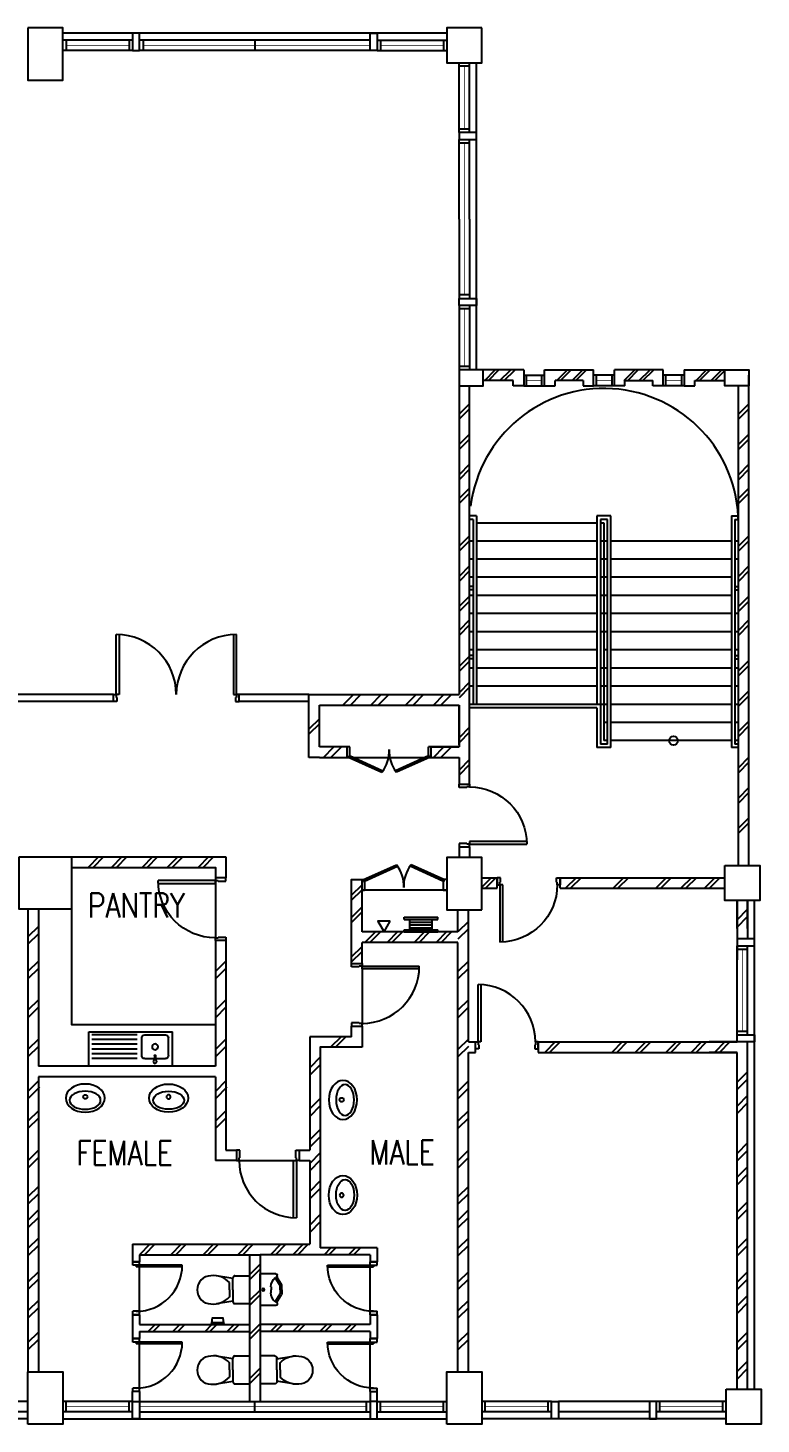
# Model space of a CAD drawing. Extents: x 2284769 to 2400769, y -845223 to -764674.
# Drawn here: x 2390269 to 2400769, y -784674 to -764674 of the extents above; entities that cross this region are included whole.
import ezdxf

# ---------------------------------------------------------------- set-up
doc = ezdxf.new("R2010")
doc.units = 0
doc.header["$LTSCALE"] = 10
doc.header["$MEASUREMENT"] = 0
doc.layers.get('0').update_dxf_attribs({"linetype": 'CONTINUOUS'})
for name, color, linetype in [('-FF', 240, 'CONTINUOUS'), ('BTH-FX', 5, 'CONTINUOUS'), ('COL', 3, 'CONTINUOUS'), ('DIM', 7, 'CONTINUOUS'), ('DOOR', 5, 'CONTINUOUS'), ('DR', 7, 'CONTINUOUS'), ('H', 1, 'CONTINUOUS'), ('hatch', 7, 'CONTINUOUS'), ('LINE', 7, 'CONTINUOUS'), ('partition', 7, 'CONTINUOUS'), ('PL', 5, 'CONTINUOUS'), ('SANI', 7, 'CONTINUOUS'), ('stair', 7, 'CONTINUOUS'), ('T50', 4, 'CONTINUOUS'), ('WALL', 2, 'CONTINUOUS'), ('WIN', 5, 'CONTINUOUS')]:
    doc.layers.add(name, color=color, linetype=linetype)
doc.styles.add('DIMTEXT', font='romans.shx', dxfattribs={"width": 0.8, "height": 400})

# ---------------------------------------------------------------- blocks, each defined once
blk = doc.blocks.new('d900-1b1')
at = {"layer": 'DR'}
for p, q in [((40, 100), (40, 920)), ((80, 919), (80, 100)), ((0, 0), (0, 100)), ((0, 100), (40, 100)), ((50, 0), (0, 0)), ((80, 100), (40, 100)), ((40, 100), (40, 60)), ((40, 60), (50, 60)), ((50, 60), (50, 0)), ((860, 60), (850, 60)), ((850, 60), (850, 0)), ((850, 0), (900, 0)), ((860, 100), (860, 60)), ((900, 100), (860, 100)), ((900, 0), (900, 100))]:
    blk.add_line(p, q, dxfattribs=at)
blk.add_arc((40, 100), 820, 0, 90, dxfattribs=at)
blk = doc.blocks.new('DR-900-B')
at = {"layer": 'DR'}
for p, q in [((0, 900), (-150, 900)), ((-150, 900), (-150, 860)), ((-150, 860), (-110, 860)), ((-110, 860), (-110, 850)), ((-110, 850), (0, 850)), ((0, 850), (0, 900)), ((-150, 40), (-970, 40)), ((-969, 80), (-150, 80)), ((-150, 80), (-150, 40)), ((-150, 40), (-110, 40)), ((-150, 0), (-150, 40)), ((0, 0), (-150, 0)), ((-110, 50), (0, 50)), ((-110, 40), (-110, 50)), ((0, 50), (0, 0))]:
    blk.add_line(p, q, dxfattribs=at)
blk.add_arc((-150, 40), 820, 90, 180, dxfattribs=at)
blk = doc.blocks.new('SANI')
at = {"layer": 'SANI'}
for p, q in [((210, 200), (0, 200)), ((240, 0), (240, 170)), ((240, 0), (240, -170)), ((288, 0), (288, 105)), ((288, 0), (288, -105)), ((210, -200), (0, -200))]:
    blk.add_line(p, q, dxfattribs=at)
blk.add_lwpolyline([(0, -200), (0, 200)], dxfattribs=at)
for centre, radius, start, end in [((522, -112), 317, 84.3151, 137.3118), ((555, 6), 197, 358.9731, 90.483), ((210, 170), 30, 0, 90), ((4314, -23770), 24274, 99.1011, 99.6631), ((555, -1), 197, 269.517, 1.0269), ((210, -170), 30, 270, 0), ((4314, 23770), 24274, 260.3369, 260.8989), ((510, 95), 297, 221.7688, 278.3442)]:
    blk.add_arc(centre, radius, start, end, dxfattribs=at)
blk = doc.blocks.new('UR')
at = {"color": 7}
for p, q in [((0, 157), (-227, 157)), ((-227, -68), (-227, 157)), ((-43, 0), (0, 0)), ((0, 157), (228, 157)), ((43, 0), (0, 0)), ((228, -68), (228, 157)), ((-190, -88), (-207, -88)), ((-179, -83), (-68, -152)), ((-172, -59), (-58, -131)), ((0, -153), (-68, -153)), ((0, -131), (-58, -131)), ((0, -131), (58, -131)), ((0, -153), (68, -153)), ((172, -59), (58, -131)), ((179, -83), (68, -152)), ((190, -88), (208, -88))]:
    blk.add_line(p, q, dxfattribs=at)
blk.add_circle((-1, 111), 16.9, dxfattribs=at)
for centre, radius, start, end in [((-42, -174), 175, 90.221, 139.2623), ((42, -174), 175, 40.7377, 89.779), ((-207, -68), 20, 180, 270), ((-194, -70), 18.3, 252.6976, 328.5201), ((-115, -86), 64.8, 158.2045, 175.535), ((115, -86), 64.8, 4.465, 21.7955), ((194, -70), 18.3, 211.4799, 287.3024), ((208, -68), 20, 270, 0)]:
    blk.add_arc(centre, radius, start, end, dxfattribs=at)
blk = doc.blocks.new('SINK-SGL')
at = {"layer": 'BTH-FX', "color": 7}
for p, q in [((0, 493), (0, 0)), ((940, 340), (940, 401)), ((957, 340), (957, 401)), ((1200, 493), (1200, 0)), ((695, 382), (42, 382)), ((695, 314), (42, 314)), ((695, 246), (42, 246)), ((758, 340), (758, 85)), ((801, 382), (940, 382)), ((957, 382), (1097, 382)), ((1140, 340), (1140, 85)), ((0, 0), (1200, 0)), ((695, 178), (42, 178)), ((695, 110), (42, 110)), ((695, 42), (42, 42)), ((801, 42), (1097, 42))]:
    blk.add_line(p, q, dxfattribs=at)
for centre, radius in [((949, 425), 25.5), ((949, 213), 42.5)]:
    blk.add_circle(centre, radius, dxfattribs=at)
for centre, radius, start, end in [((801, 340), 42.5, 90, 180), ((949, 340), 8.5, 180, 0), ((1097, 340), 42.5, 0, 90), ((801, 85), 42.5, 180, 270), ((1097, 85), 42.5, 270, 0)]:
    blk.add_arc(centre, radius, start, end, dxfattribs=at)
blk = doc.blocks.new('ELLIPSE')
blk.add_circle((0.5, 0.5), 0.5)
blk = doc.blocks.new('BASIN-01')
blk.add_circle((0, 0), 30.3)
for p, xscale, yscale, zscale in [((279, -221), -559.6811780125836, 404.3346891934725, 559.6811780125837), ((220, -179), -444.6356025322193, 259.9294430529471, 444.6356025322195)]:
    blk.add_blockref('ELLIPSE', p, dxfattribs=dict(xscale=xscale, yscale=yscale, zscale=zscale))
blk = doc.blocks.new('234')
at = {"layer": 'DR', "color": 1}
for p, q in [((2285264, -784764), (2285264, -785474)), ((2285289, -784765), (2285289, -785424)), ((2285214, -785374), (2285214, -785474)), ((2285264, -785374), (2285214, -785374)), ((2285264, -785374), (2285264, -785474)), ((2285924, -785374), (2285264, -785374)), ((2285974, -785374), (2285924, -785374)), ((2285924, -785374), (2285924, -785474)), ((2285974, -785374), (2285974, -785474)), ((2285264, -785474), (2285214, -785474)), ((2285264, -785424), (2285289, -785424)), ((2285974, -785474), (2285924, -785474))]:
    blk.add_line(p, q, dxfattribs=at)
blk.add_arc((2285264, -785424), 660, 0, 90, dxfattribs=at)

msp = doc.modelspace()

# ---------------------------------------------------------------- linework, layer by layer
at = {"color": 0}
for p, q in [((2396269.4, -764749.1), (2390769.4, -764749.1)), ((2396694.4, -769574.1), (2396694.4, -765174.1)), ((2400677.4, -784174.1), (2400677.4, -777174.1)), ((2390269.4, -784599.1), (2385769.4, -784599.1)), ((2390769.4, -784599.1), (2396269.4, -784599.1)), ((2400269.4, -784599.1), (2396769.4, -784599.1))]:
    msp.add_line(p, q, dxfattribs=at)
at = {"layer": 'COL', "color": 0}
for points in [[(2390269.4, -764674.1), (2390269.4, -765424.1), (2390769.4, -765424.1), (2390769.4, -764674.1)], [(2396769.4, -764674.1), (2396269.4, -764674.1), (2396269.4, -765174.1), (2396769.4, -765174.1)], [(2396787.4, -769574.1), (2396444.4, -769574.1), (2396444.4, -769799.1), (2396787.4, -769799.1)], [(2396787.4, -769574.1), (2396444.4, -769574.1), (2396444.4, -769799.1), (2396787.4, -769799.1)], [(2400251.4, -769574.1), (2400594.4, -769574.1), (2400594.4, -769799.1), (2400251.4, -769799.1)], [(2390144.4, -776549.1), (2390894.4, -776549.1), (2390894.4, -777299.1), (2390144.4, -777299.1)], [(2396769.4, -777307.2), (2396769.4, -776557.2), (2396269.4, -776557.2), (2396269.4, -777307.2)], [(2400252.4, -776674.1), (2400752.4, -776674.1), (2400752.4, -777174.1), (2400252.4, -777174.1)], [(2390269.4, -784674.1), (2390269.4, -783924.1), (2390769.4, -783924.1), (2390769.4, -784674.1)], [(2396269.4, -784674.1), (2396269.4, -783924.1), (2396769.4, -783924.1), (2396769.4, -784674.1)], [(2400269.4, -784174.1), (2400769.4, -784174.1), (2400769.4, -784674.1), (2400269.4, -784674.1)]]:
    msp.add_lwpolyline(points, close=True, dxfattribs=at)
at = {"layer": 'DIM', "color": 0}
for p, q in [((2395659.9, -777444.6), (2395659.9, -777412.6)), ((2395659.9, -777624.9), (2395659.9, -777592.9)), ((2395739.9, -777592.9), (2395739.9, -777444.6)), ((2396059.9, -777592.9), (2396059.9, -777444.6)), ((2396139.9, -777444.6), (2396139.9, -777412.6)), ((2396139.9, -777624.9), (2396139.9, -777592.9))]:
    msp.add_line(p, q, dxfattribs=at)
at = {"layer": 'DOOR', "color": 0}
for p, q in [((2394881.3, -774974.1), (2394845.5, -774974.1)), ((2394881.3, -775099.1), (2394881.3, -774974.1)), ((2396005.3, -775099.1), (2396005.3, -774974.1)), ((2396043.3, -774974.1), (2396005.3, -774974.1)), ((2394843.3, -775124.1), (2394868.3, -775124.1)), ((2394868.3, -775124.1), (2394868.3, -775099.1)), ((2394868.3, -775099.1), (2394881.3, -775099.1)), ((2394882.1, -775103.3), (2394868.3, -775124.1)), ((2394868.3, -775124.1), (2395339.3, -775337.4)), ((2394882.1, -775103.3), (2395354.2, -775317.3)), ((2396004.5, -775103.3), (2395532.4, -775317.3)), ((2396018.3, -775124.1), (2395547.3, -775337.4)), ((2396004.5, -775103.3), (2396018.3, -775124.1)), ((2396018.3, -775099.1), (2396005.3, -775099.1)), ((2396018.3, -775124.1), (2396018.3, -775099.1)), ((2395077.4, -776874.9), (2395548.4, -776661.6)), ((2395091.2, -776895.7), (2395563.3, -776681.8)), ((2396213.6, -776895.7), (2395741.5, -776681.8)), ((2396227.4, -776874.9), (2395756.4, -776661.6)), ((2395054.6, -776874.9), (2395079.6, -776874.9)), ((2395091.2, -776895.7), (2395077.4, -776874.9)), ((2395077.4, -776899.9), (2395090.4, -776899.9)), ((2395079.6, -776874.9), (2395079.6, -776899.9)), ((2395090.4, -776899.9), (2395090.4, -777024.9)), ((2396213.6, -776895.7), (2396227.4, -776874.9)), ((2396227.4, -776899.9), (2396214.4, -776899.9)), ((2396214.4, -776899.9), (2396214.4, -777024.9)), ((2396227.4, -776874.9), (2396227.4, -776899.9)), ((2396252.4, -776874.9), (2396227.4, -776874.9)), ((2395052.4, -777024.9), (2395090.4, -777024.9)), ((2396214.4, -777024.9), (2396252.4, -777024.9))]:
    msp.add_line(p, q, dxfattribs=at)
for centre, start, end in [((2394945.9, -775030.4), 322.03455, 2.4491), ((2395940.7, -775030.4), 177.5509, 217.96545), ((2395155, -776968.6), 357.5509, 37.96545), ((2396149.8, -776968.6), 142.03455, 182.4491)]:
    msp.add_arc(centre, 499, start, end, dxfattribs=at)
at = {"layer": 'DR', "color": 0}
for p, q in [((2391534.4, -774224.1), (2391534.4, -773364.1)), ((2391574.4, -773365), (2391574.4, -774224.1)), ((2393214.4, -773365), (2393214.4, -774224.1)), ((2393254.4, -774224.1), (2393254.4, -773364.1)), ((2391494.4, -774324.1), (2391494.4, -774224.1)), ((2391494.4, -774224.1), (2391534.4, -774224.1)), ((2391544.4, -774324.1), (2391494.4, -774324.1)), ((2391574.4, -774224.1), (2391534.4, -774224.1)), ((2391534.4, -774224.1), (2391534.4, -774264.1)), ((2391534.4, -774264.1), (2391544.4, -774264.1)), ((2391544.4, -774264.1), (2391544.4, -774324.1)), ((2393214.4, -774224.1), (2393254.4, -774224.1)), ((2393244.4, -774264.1), (2393244.4, -774324.1)), ((2393254.4, -774264.1), (2393244.4, -774264.1)), ((2393244.4, -774324.1), (2393294.4, -774324.1)), ((2393254.4, -774224.1), (2393254.4, -774264.1)), ((2393294.4, -774224.1), (2393254.4, -774224.1)), ((2393294.4, -774324.1), (2393294.4, -774224.1))]:
    msp.add_line(p, q, dxfattribs=at)
for centre, start, end in [((2391534.4, -774224.1), 0, 90), ((2393254.4, -774224.1), 90, 179.99993)]:
    msp.add_arc(centre, 860, start, end, dxfattribs=at)
at = {"layer": 'H', "color": 0}
for p, q in [((2396813.4, -769724.1), (2396963.4, -769574.1)), ((2396865, -769724.1), (2397015, -769574.1)), ((2397030.1, -769726.3), (2397180.1, -769576.3)), ((2397091.9, -769726.3), (2397241.9, -769576.3)), ((2397846.6, -769724.1), (2397996.6, -769574.1)), ((2397898.2, -769724.1), (2398048.2, -769574.1)), ((2398063.3, -769726.3), (2398213.3, -769576.3)), ((2398114.9, -769726.3), (2398264.9, -769576.3)), ((2398809.1, -769724.1), (2398959.1, -769574.1)), ((2398860.7, -769724.1), (2399010.7, -769574.1)), ((2399025.8, -769726.3), (2399175.8, -769576.3)), ((2399077.4, -769726.3), (2399227.4, -769576.3)), ((2399837.7, -769724.1), (2399987.7, -769574.1)), ((2399889.4, -769724.1), (2400039.4, -769574.1)), ((2400054.4, -769726.3), (2400204.4, -769576.3)), ((2400106.1, -769726.3), (2400256.1, -769576.3)), ((2394443.4, -774570.3), (2394293.4, -774720.3)), ((2394443.4, -774641), (2394293.4, -774791)), ((2392055.3, -776549.1), (2391905.3, -776699.1)), ((2392126, -776549.1), (2391976, -776699.1)), ((2396901.5, -776849.1), (2396769.4, -776981.2)), ((2396972.2, -776849.1), (2396822.2, -776999.1)), ((2398120.7, -776849.1), (2397970.7, -776999.1)), ((2398191.4, -776849.1), (2398041.4, -776999.1)), ((2398799, -776849.1), (2398649, -776999.1)), ((2398869.7, -776849.1), (2398719.7, -776999.1)), ((2399412.2, -776849.1), (2399262.2, -776999.1)), ((2399482.9, -776849.1), (2399332.9, -776999.1)), ((2395246.8, -777624.9), (2395096.8, -777774.9)), ((2395317.5, -777624.9), (2395167.5, -777774.9)), ((2395562.1, -777624.9), (2395412.1, -777774.9)), ((2395632.8, -777624.9), (2395482.8, -777774.9)), ((2395949.9, -777624.9), (2395799.9, -777774.9)), ((2396020.6, -777624.9), (2395870.6, -777774.9)), ((2396265.2, -777624.9), (2396115.2, -777774.9)), ((2396335.9, -777624.9), (2396185.9, -777774.9)), ((2394753.2, -779124.9), (2394603.2, -779274.9)), ((2394823.9, -779124.9), (2394673.9, -779274.9)), ((2397820.6, -779199.1), (2397670.6, -779349.1)), ((2397891.3, -779199.1), (2397741.3, -779349.1)), ((2399556.1, -779199.1), (2399406.1, -779349.1)), ((2399626.8, -779199.1), (2399476.8, -779349.1)), ((2392016.3, -782099.1), (2391866.3, -782249.1)), ((2392087, -782099.1), (2391937, -782249.1)), ((2392465.4, -782099.1), (2392315.4, -782249.1)), ((2392536.1, -782099.1), (2392386.1, -782249.1)), ((2392927.2, -782099.1), (2392777.2, -782249.1)), ((2392997.9, -782099.1), (2392847.9, -782249.1)), ((2393424.4, -782099.1), (2393274.4, -782249.1)), ((2393495.1, -782099.1), (2393345.1, -782249.1)), ((2393893, -782099.1), (2393743, -782249.1)), ((2393963.7, -782099.1), (2393813.7, -782249.1)), ((2394212.5, -782099.1), (2394062.5, -782249.1)), ((2394283.2, -782099.1), (2394133.2, -782249.1)), ((2394609.9, -782149.1), (2394509.9, -782249.1)), ((2394680.7, -782149.1), (2394580.7, -782249.1)), ((2394960.2, -782149.1), (2394860.2, -782249.1)), ((2395031, -782149.1), (2394931, -782249.1)), ((2393594.4, -782384.2), (2393444.4, -782534.2)), ((2393594.4, -782455), (2393451.6, -782597.8)), ((2393594.4, -782753.7), (2393444.4, -782903.7)), ((2393594.4, -782824.4), (2393451.6, -782967.2)), ((2391993.5, -783349.1), (2392093.5, -783249.1)), ((2392064.2, -783349.1), (2392164.2, -783249.1)), ((2392343.8, -783349.1), (2392443.8, -783249.1)), ((2392414.5, -783349.1), (2392514.5, -783249.1)), ((2392805.6, -783349.1), (2392905.6, -783249.1)), ((2392876.3, -783349.1), (2392976.3, -783249.1)), ((2393125.1, -783349.1), (2393225.1, -783249.1)), ((2393195.8, -783349.1), (2393295.8, -783249.1)), ((2393594.4, -783239.2), (2393444.4, -783389.2)), ((2393594.4, -783309.9), (2393451.6, -783452.8)), ((2393843, -783249.1), (2393743, -783349.1)), ((2393913.7, -783249.1), (2393813.7, -783349.1)), ((2394162.5, -783249.1), (2394062.5, -783349.1)), ((2394233.2, -783249.1), (2394133.2, -783349.1)), ((2394549.4, -783249.1), (2394449.4, -783349.1)), ((2394620.1, -783249.1), (2394520.1, -783349.1)), ((2394899.7, -783249.1), (2394799.7, -783349.1)), ((2394970.4, -783249.1), (2394870.4, -783349.1)), ((2393594.4, -783874.3), (2393444.4, -784024.3)), ((2393594.4, -783945), (2393451.6, -784087.9))]:
    msp.add_line(p, q, dxfattribs=at)
at = {"layer": 'hatch', "color": 0}
for p, q in [((2396594.4, -770058.6), (2396444.4, -770208.6)), ((2396594.4, -770130.2), (2396444.4, -770280.2)), ((2400594.4, -770058.6), (2400444.4, -770208.6)), ((2400594.4, -770130.2), (2400444.4, -770280.2)), ((2396594.4, -770492.6), (2396444.4, -770642.6)), ((2396594.4, -770564.2), (2396444.4, -770714.2)), ((2400594.4, -770492.6), (2400444.4, -770642.6)), ((2400594.4, -770564.2), (2400444.4, -770714.2)), ((2396594.4, -770925.5), (2396444.4, -771075.5)), ((2396594.4, -770997.1), (2396444.4, -771147.1)), ((2400594.4, -770925.5), (2400444.4, -771075.5)), ((2400594.4, -770997.1), (2400444.4, -771147.1)), ((2396594.4, -771266.3), (2396444.4, -771416.3)), ((2396594.4, -771337.9), (2396444.4, -771487.9)), ((2400594.4, -771266.3), (2400444.4, -771416.3)), ((2400594.4, -771337.9), (2400444.4, -771487.9)), ((2396594.4, -771947.6), (2396444.4, -772097.6)), ((2400594.4, -771947.6), (2400444.4, -772097.6)), ((2396594.4, -772019.2), (2396444.4, -772169.2)), ((2400594.4, -772019.2), (2400444.4, -772169.2)), ((2396594.4, -772381.6), (2396444.4, -772531.6)), ((2400594.4, -772381.6), (2400444.4, -772531.6)), ((2396594.4, -772453.2), (2396444.4, -772603.2)), ((2400594.4, -772453.2), (2400444.4, -772603.2)), ((2396594.4, -772814.5), (2396444.4, -772964.5)), ((2396594.4, -772886.1), (2396444.4, -773036.1)), ((2400594.4, -772814.5), (2400444.4, -772964.5)), ((2400594.4, -772886.1), (2400444.4, -773036.1)), ((2396594.4, -773155.3), (2396444.4, -773305.3)), ((2400594.4, -773155.3), (2400444.4, -773305.3)), ((2396594.4, -773226.9), (2396444.4, -773376.9)), ((2400594.4, -773226.9), (2400444.4, -773376.9)), ((2396594.4, -773672.2), (2396444.4, -773822.2)), ((2396594.4, -773743.8), (2396444.4, -773893.8)), ((2400594.4, -773735.6), (2400444.4, -773885.6)), ((2400594.4, -773807.2), (2400444.4, -773957.2)), ((2396594.4, -774048.3), (2396444.4, -774198.3)), ((2396594.4, -774119.9), (2396444.4, -774269.9)), ((2400594.4, -774169.6), (2400444.4, -774319.6)), ((2394781.7, -774374.1), (2394931.7, -774224.1)), ((2394887.8, -774374.1), (2395037.8, -774224.1)), ((2395180.2, -774374.1), (2395330.2, -774224.1)), ((2395286.2, -774374.1), (2395436.2, -774224.1)), ((2395679, -774374.1), (2395829, -774224.1)), ((2395785.1, -774374.1), (2395935.1, -774224.1)), ((2396077.5, -774374.1), (2396227.5, -774224.1)), ((2396183.5, -774374.1), (2396333.5, -774224.1)), ((2400594.4, -774241.2), (2400444.4, -774391.2)), ((2396594.4, -774691.8), (2396444.4, -774841.8)), ((2396594.4, -774763.4), (2396444.4, -774913.4)), ((2400594.4, -774602.5), (2400444.4, -774752.5)), ((2400594.4, -774674.1), (2400444.4, -774824.1)), ((2394501.9, -775124.1), (2394651.9, -774974.1)), ((2394608, -775124.1), (2394758, -774974.1)), ((2396077.5, -775124.1), (2396227.5, -774974.1)), ((2396183.5, -775124.1), (2396333.5, -774974.1)), ((2396594.4, -775154.9), (2396444.4, -775304.9)), ((2400594.4, -775122.6), (2400444.4, -775272.6)), ((2400594.4, -775194.2), (2400444.4, -775344.2)), ((2396594.4, -775226.6), (2396444.4, -775376.6)), ((2400594.4, -775556.6), (2400444.4, -775706.6)), ((2400594.4, -775628.2), (2400444.4, -775778.2)), ((2400594.4, -775989.5), (2400444.4, -776139.5)), ((2400594.4, -776061.1), (2400444.4, -776211.1)), ((2391280.1, -776549.1), (2391130.1, -776699.1)), ((2391351.7, -776549.1), (2391201.7, -776699.1)), ((2391616.5, -776549.1), (2391466.5, -776699.1)), ((2391688.1, -776549.1), (2391538.1, -776699.1)), ((2392415.5, -776549.1), (2392265.5, -776699.1)), ((2392487.1, -776549.1), (2392337.1, -776699.1)), ((2392857.1, -776549.1), (2392707.1, -776699.1)), ((2392928.8, -776549.1), (2392778.8, -776699.1)), ((2394904.6, -777098.2), (2395054.6, -776948.2)), ((2399772.4, -776849.1), (2399622.4, -776999.1)), ((2399844, -776849.1), (2399694, -776999.1)), ((2400108.8, -776849.1), (2399958.8, -776999.1)), ((2400180.4, -776849.1), (2400030.4, -776999.1)), ((2394904.6, -777169.8), (2395054.6, -777019.8)), ((2396252.4, -777024.9), (2395052.4, -777024.9)), ((2394904.6, -777415.4), (2395054.6, -777265.4)), ((2394904.6, -777487.1), (2395054.6, -777337.1)), ((2400427.4, -777449.1), (2400577.4, -777299.1)), ((2390419.4, -777544.8), (2390269.4, -777694.8)), ((2396577.4, -777473.3), (2396427.4, -777623.3)), ((2396577.4, -777579.3), (2396427.4, -777729.3)), ((2400427.4, -777555.2), (2400577.4, -777405.2)), ((2390419.4, -777650.8), (2390269.4, -777800.8)), ((2394904.6, -777980.7), (2395054.6, -777830.7)), ((2394904.6, -778052.3), (2395054.6, -777902.3)), ((2390419.4, -778041), (2390269.4, -778191)), ((2390419.4, -778147.1), (2390269.4, -778297.1)), ((2393104.6, -778041), (2392954.6, -778191)), ((2393104.6, -778147.1), (2392954.6, -778297.1)), ((2396577.4, -778041), (2396427.4, -778191)), ((2396577.4, -778147.1), (2396427.4, -778297.1)), ((2390419.4, -778596.2), (2390269.4, -778746.2)), ((2393104.6, -778596.2), (2392954.6, -778746.2)), ((2396577.4, -778596.2), (2396427.4, -778746.2)), ((2390419.4, -778702.3), (2390269.4, -778852.3)), ((2393104.6, -778702.3), (2392954.6, -778852.3)), ((2396577.4, -778702.3), (2396427.4, -778852.3)), ((2390419.4, -779158.8), (2390269.4, -779308.8)), ((2393104.6, -779158.8), (2392954.6, -779308.8)), ((2396577.4, -779158.8), (2396427.4, -779308.8)), ((2398780.8, -779199.1), (2398630.8, -779349.1)), ((2398852.5, -779199.1), (2398702.5, -779349.1)), ((2399117.2, -779199.1), (2398967.2, -779349.1)), ((2399188.9, -779199.1), (2399038.9, -779349.1)), ((2399916.3, -779199.1), (2399766.3, -779349.1)), ((2399987.9, -779199.1), (2399837.9, -779349.1)), ((2400252.7, -779199.1), (2400102.7, -779349.1)), ((2400324.3, -779199.1), (2400174.3, -779349.1)), ((2390419.4, -779264.9), (2390269.4, -779414.9)), ((2393104.6, -779264.9), (2392954.6, -779414.9)), ((2396577.4, -779264.9), (2396427.4, -779414.9)), ((2394454.6, -779419.6), (2394304.6, -779569.6)), ((2394454.6, -779525.6), (2394304.6, -779675.6)), ((2390419.4, -779758.1), (2390269.4, -779908.1)), ((2393104.6, -779758.1), (2392954.6, -779908.1)), ((2396577.4, -779758.1), (2396427.4, -779908.1)), ((2400577.4, -779626.4), (2400427.4, -779776.4)), ((2400577.4, -779732.4), (2400427.4, -779882.4)), ((2390434.5, -779849.1), (2390269.4, -780014.2)), ((2393119.7, -779849.1), (2392954.6, -780014.2)), ((2396577.4, -779864.2), (2396427.4, -780014.2)), ((2400577.4, -779968), (2400427.4, -780118)), ((2390419.4, -780184.5), (2390269.4, -780334.5)), ((2393104.6, -780184.5), (2392954.6, -780334.5)), ((2394454.6, -780010.5), (2394304.6, -780160.5)), ((2394454.6, -780116.6), (2394304.6, -780266.6)), ((2396577.4, -780184.5), (2396427.4, -780334.5)), ((2400577.4, -780074.1), (2400427.4, -780224.1)), ((2390419.4, -780290.6), (2390269.4, -780440.6)), ((2393104.6, -780290.6), (2392954.6, -780440.6)), ((2396577.4, -780290.6), (2396427.4, -780440.6)), ((2394454.6, -780452.4), (2394304.6, -780602.4)), ((2394454.6, -780558.5), (2394304.6, -780708.5)), ((2390419.4, -780750.9), (2390269.4, -780900.9)), ((2394454.6, -780789), (2394304.6, -780939)), ((2396577.4, -780750.9), (2396427.4, -780900.9)), ((2400577.4, -780647), (2400427.4, -780797)), ((2400577.4, -780753.1), (2400427.4, -780903.1)), ((2390419.4, -780856.9), (2390269.4, -781006.9)), ((2394454.6, -780895.1), (2394304.6, -781045.1)), ((2396577.4, -780856.9), (2396427.4, -781006.9)), ((2400577.4, -780988.7), (2400427.4, -781138.7)), ((2394454.6, -781191.4), (2394304.6, -781341.4)), ((2400577.4, -781094.8), (2400427.4, -781244.8)), ((2390419.4, -781270), (2390269.4, -781420)), ((2390419.4, -781376.1), (2390269.4, -781526.1)), ((2394454.6, -781297.5), (2394304.6, -781447.5)), ((2396577.4, -781270), (2396427.4, -781420)), ((2396577.4, -781376.1), (2396427.4, -781526.1)), ((2400577.4, -781489.9), (2400427.4, -781639.9)), ((2400577.4, -781595.9), (2400427.4, -781745.9)), ((2390419.4, -781606.6), (2390269.4, -781756.6)), ((2390419.4, -781712.7), (2390269.4, -781862.7)), ((2394454.6, -781673.3), (2394304.6, -781823.3)), ((2394454.6, -781779.3), (2394304.6, -781929.3)), ((2396577.4, -781606.6), (2396427.4, -781756.6)), ((2396577.4, -781712.7), (2396427.4, -781862.7)), ((2390419.4, -782009), (2390269.4, -782159)), ((2390419.4, -782115.1), (2390269.4, -782265.1)), ((2396577.4, -782009), (2396427.4, -782159)), ((2396577.4, -782115.1), (2396427.4, -782265.1)), ((2400577.4, -782009), (2400427.4, -782159)), ((2400577.4, -782115.1), (2400427.4, -782265.1)), ((2390419.4, -782490.9), (2390269.4, -782640.9)), ((2390419.4, -782597), (2390269.4, -782747)), ((2396577.4, -782490.9), (2396427.4, -782640.9)), ((2396577.4, -782597), (2396427.4, -782747)), ((2400577.4, -782490.9), (2400427.4, -782640.9)), ((2400577.4, -782597), (2400427.4, -782747)), ((2390419.4, -782902.6), (2390269.4, -783052.6)), ((2396577.4, -782902.6), (2396427.4, -783052.6)), ((2400577.4, -782832.6), (2400427.4, -782982.6)), ((2400577.4, -782938.6), (2400427.4, -783088.6)), ((2390419.4, -783008.7), (2390269.4, -783158.7)), ((2396577.4, -783008.7), (2396427.4, -783158.7)), ((2390269.4, -783505.1), (2390419.4, -783355.1)), ((2396427.4, -783505.1), (2396577.4, -783355.1)), ((2400427.4, -783505.1), (2400577.4, -783355.1)), ((2390269.4, -783611.2), (2390419.4, -783461.2)), ((2396427.4, -783611.2), (2396577.4, -783461.2)), ((2400427.4, -783611.2), (2400577.4, -783461.2)), ((2400427.4, -783923.1), (2400577.4, -783773.1)), ((2400427.4, -784029.2), (2400577.4, -783879.2))]:
    msp.add_line(p, q, dxfattribs=at)
at = {"layer": 'LINE', "color": 0}
for points in [[(2394843.3, -775124.1), (2396018.3, -775124.1), (2396043.3, -775124.1)], [(2392954.6, -776889.1), (2392954.6, -777709.1)]]:
    msp.add_lwpolyline(points, dxfattribs=at)
at = {"layer": 'LINE', "color": 0, "elevation": 0}
for points in [[(2395054.6, -778154.9), (2395054.6, -778954.9)], [(2393294.6, -780899.1), (2394114.6, -780899.1)]]:
    msp.add_lwpolyline(points, dxfattribs=at)
at = {"layer": 'partition', "color": 0}
for p, q in [((2391494.4, -774224.1), (2384869.4, -774224.1)), ((2394294.4, -774224.1), (2393294.4, -774224.1))]:
    msp.add_line(p, q, dxfattribs=at)
for points in [[(2391494.4, -774324.1), (2384869.4, -774324.1)], [(2394294.4, -774324.1), (2393294.4, -774324.1)], [(2390894.4, -777299.1), (2390894.4, -778949.1), (2392954.6, -778949.1)]]:
    msp.add_lwpolyline(points, dxfattribs=at)
at = {"layer": 'PL', "color": 0}
for p, q in [((2397369.4, -769649.1), (2397669.4, -769649.1)), ((2397407.4, -769649.1), (2397407.4, -769799.1)), ((2398669.4, -769649.1), (2398369.4, -769649.1)), ((2398669.4, -769799.1), (2398369.4, -769799.1)), ((2398407.4, -769649.1), (2398407.4, -769799.1)), ((2398631.4, -769649.1), (2398631.4, -769799.1)), ((2399669.4, -769649.1), (2399369.4, -769649.1)), ((2399669.4, -769799.1), (2399369.4, -769799.1)), ((2399631.4, -769649.1), (2399631.4, -769799.1)), ((2397369.4, -769800.5), (2397669.4, -769800.5)), ((2393444.4, -782249.1), (2393594.4, -782249.1))]:
    msp.add_line(p, q, dxfattribs=at)
at = {"layer": 'SANI', "color": 0}
for points in [[(2392902.1, -783224.1), (2392912, -783154.4, -0.373687), (2392917, -783150.1), (2393057.1, -783150.3, -0.373687), (2393062, -783154.6), (2393071.8, -783224.3)], [(2393071.7, -783224.3), (2392902.1, -783224.1, 0.5654258), (2392904.7, -783252.3, 0.4601841)], [(2392900.3, -783249.1), (2393073.5, -783249.1, 0.4601841), (2393071.7, -783224.1)]]:
    msp.add_lwpolyline(points, format="xyb", dxfattribs=at)
at = {"layer": 'stair', "color": 0}
for p, q in [((2396694.4, -771664.1), (2396594.4, -771664.1)), ((2396644.4, -771714.1), (2396594.4, -771714.1)), ((2396644.4, -771714.1), (2396644.4, -774364.1)), ((2396694.4, -771664.1), (2396694.4, -774364.1)), ((2396694.4, -771764.1), (2398419.4, -771764.1)), ((2398419.4, -771664.1), (2398419.4, -774364.1)), ((2398619.4, -771664.1), (2398419.4, -771664.1)), ((2398469.4, -771714.1), (2398469.4, -774364.1)), ((2398569.4, -771714.1), (2398469.4, -771714.1)), ((2398469.4, -771764.1), (2398519.4, -771764.1)), ((2398519.4, -771764.1), (2398519.4, -773563.4)), ((2398519.4, -771764.1), (2398519.4, -774884.1)), ((2398569.4, -774934.1), (2398569.4, -771714.1)), ((2398619.4, -774984.1), (2398619.4, -771664.1)), ((2400344.4, -771664.1), (2400444.4, -771664.1)), ((2400344.4, -771664.1), (2400344.4, -774984.1)), ((2400394.4, -771714.1), (2400444.4, -771714.1)), ((2400394.4, -771714.1), (2400394.4, -774934.1)), ((2396644.4, -772024.1), (2396594.4, -772024.1)), ((2398419.4, -772024.1), (2396694.4, -772024.1)), ((2398519.4, -772024.1), (2398469.4, -772024.1)), ((2398569.4, -772024.1), (2398519.4, -772024.1)), ((2398569.4, -772024.1), (2398519.4, -772024.1)), ((2400344.4, -772024.1), (2398619.4, -772024.1)), ((2400444.4, -772024.1), (2400394.4, -772024.1)), ((2396644.4, -772284.1), (2396594.4, -772284.1)), ((2398419.4, -772284.1), (2396694.4, -772284.1)), ((2398519.4, -772284.1), (2398469.4, -772284.1)), ((2398569.4, -772284.1), (2398519.4, -772284.1)), ((2398569.4, -772284.1), (2398519.4, -772284.1)), ((2400344.4, -772284.1), (2398619.4, -772284.1)), ((2400444.4, -772284.1), (2400394.4, -772284.1)), ((2396644.4, -772544.1), (2396594.4, -772544.1)), ((2398419.4, -772544.1), (2396694.4, -772544.1)), ((2398519.4, -772544.1), (2398469.4, -772544.1)), ((2398569.4, -772544.1), (2398519.4, -772544.1)), ((2398569.4, -772544.1), (2398519.4, -772544.1)), ((2400344.4, -772544.1), (2398619.4, -772544.1)), ((2396644.4, -772675.8), (2396594.4, -772675.8)), ((2396644.4, -772725.8), (2396594.4, -772725.8)), ((2400394.4, -772675.8), (2400444.4, -772675.8)), ((2400394.4, -772725.8), (2400444.4, -772725.8)), ((2396644.4, -772804.1), (2396594.4, -772804.1)), ((2398419.4, -772804.1), (2396694.4, -772804.1)), ((2398519.4, -772804.1), (2398469.4, -772804.1)), ((2398569.4, -772804.1), (2398519.4, -772804.1)), ((2398569.4, -772804.1), (2398519.4, -772804.1)), ((2400344.4, -772804.1), (2398619.4, -772804.1)), ((2396644.4, -773064.1), (2396594.4, -773064.1)), ((2398419.4, -773064.1), (2396694.4, -773064.1)), ((2398519.4, -773064.1), (2398469.4, -773064.1)), ((2398569.4, -773064.1), (2398519.4, -773064.1)), ((2398569.4, -773064.1), (2398519.4, -773064.1)), ((2400344.4, -773064.1), (2398619.4, -773064.1)), ((2400444.4, -773064.1), (2400394.4, -773064.1)), ((2396644.4, -773324.1), (2396594.4, -773324.1)), ((2398419.4, -773324.1), (2396694.4, -773324.1)), ((2398519.4, -773324.1), (2398469.4, -773324.1)), ((2398569.4, -773324.1), (2398519.4, -773324.1)), ((2398569.4, -773324.1), (2398523.8, -773324.1)), ((2400344.4, -773324.1), (2398619.4, -773324.1)), ((2400444.4, -773324.1), (2400394.4, -773324.1)), ((2396644.4, -773584.1), (2396594.4, -773584.1)), ((2398419.4, -773584.1), (2396694.4, -773584.1)), ((2398569.4, -773584.1), (2398519.4, -773584.1)), ((2400344.4, -773584.1), (2398619.4, -773584.1)), ((2400444.4, -773584.1), (2400394.4, -773584.1)), ((2396644.4, -773662.4), (2396594.4, -773662.4)), ((2396644.4, -773712.4), (2396594.4, -773712.4)), ((2400394.4, -773662.4), (2400444.4, -773662.4)), ((2400394.4, -773712.4), (2400444.4, -773712.4)), ((2396644.4, -773844.1), (2396594.4, -773844.1)), ((2398419.4, -773844.1), (2396694.4, -773844.1)), ((2398519.4, -773844.1), (2398469.4, -773844.1)), ((2398519.4, -773844.1), (2398469.4, -773844.1)), ((2398569.4, -773844.1), (2398519.4, -773844.1)), ((2400344.4, -773844.1), (2398619.4, -773844.1)), ((2400444.4, -773844.1), (2400394.4, -773844.1)), ((2396644.4, -774104.1), (2396594.4, -774104.1)), ((2398419.4, -774104.1), (2396694.4, -774104.1)), ((2398519.4, -774104.1), (2398469.4, -774104.1)), ((2398519.4, -774104.1), (2398469.4, -774104.1)), ((2398569.4, -774104.1), (2398519.4, -774104.1)), ((2400344.4, -774104.1), (2398619.4, -774104.1)), ((2400444.4, -774104.1), (2400394.4, -774104.1)), ((2398469.4, -774364.1), (2396594.4, -774364.1)), ((2398419.4, -774364.1), (2396694.4, -774364.1)), ((2398569.4, -774364.1), (2398469.4, -774364.1)), ((2398469.4, -774364.1), (2398469.4, -774934.1)), ((2400344.4, -774364.1), (2398619.4, -774364.1)), ((2400444.4, -774364.1), (2400394.4, -774364.1)), ((2398419.4, -774414.1), (2396594.4, -774414.1)), ((2398419.4, -774414.1), (2398419.4, -774984.1)), ((2398569.4, -774624.1), (2398519.4, -774624.1)), ((2400344.4, -774624.1), (2398619.4, -774624.1)), ((2400444.4, -774624.1), (2400394.4, -774624.1)), ((2398619.4, -774984.1), (2398419.4, -774984.1)), ((2398569.4, -774934.1), (2398469.4, -774934.1)), ((2398569.4, -774884.1), (2398519.4, -774884.1)), ((2400344.4, -774884.1), (2398619.4, -774884.1)), ((2400444.4, -774984.1), (2400344.4, -774984.1)), ((2400444.4, -774884.1), (2400394.4, -774884.1)), ((2400444.4, -774934.1), (2400394.4, -774934.1))]:
    msp.add_line(p, q, dxfattribs=at)
msp.add_circle((2399516, -774884.1), 62.5, dxfattribs=at)
msp.add_arc((2398519.4, -771764.1), 1925, 360, 172.83802, dxfattribs=at)
at = {"layer": 'WALL', "color": 0}
for p, q in [((2397369.4, -769574.1), (2396787.4, -769574.1)), ((2397369.4, -769574.1), (2397369.4, -769799.1)), ((2397669.4, -769574.1), (2398369.4, -769574.1)), ((2397669.4, -769799.1), (2397669.4, -769574.1)), ((2399369.4, -769574.1), (2398669.4, -769574.1)), ((2399369.4, -769799.1), (2399369.4, -769574.1)), ((2399669.4, -769574.1), (2399669.4, -769799.1)), ((2399669.4, -769574.1), (2400251.4, -769574.1)), ((2396594.4, -775507.2), (2396594.4, -769799.1)), ((2397219.4, -769724.1), (2396787.4, -769724.1)), ((2397219.4, -769799.1), (2397219.4, -769724.1)), ((2397369.4, -769799.1), (2397219.4, -769799.1)), ((2397669.4, -769799.1), (2397819.4, -769799.1)), ((2397819.4, -769799.1), (2397819.4, -769724.1)), ((2398219.4, -769724.1), (2397819.4, -769724.1)), ((2398219.4, -769724.1), (2398219.4, -769799.1)), ((2398819.4, -769724.1), (2399219.4, -769724.1)), ((2398819.4, -769799.1), (2398819.4, -769724.1)), ((2399219.4, -769799.1), (2399219.4, -769724.1)), ((2399369.4, -769799.1), (2399219.4, -769799.1)), ((2399669.4, -769799.1), (2399819.4, -769799.1)), ((2399819.4, -769799.1), (2399819.4, -769724.1)), ((2400444.4, -776674.1), (2400444.4, -769799.1)), ((2400594.4, -776674.1), (2400594.4, -769649.1)), ((2394294.4, -775124.1), (2394294.4, -774224.1)), ((2394294.4, -774224.1), (2396444.4, -774224.1)), ((2394444.4, -774974.1), (2394444.4, -774374.1)), ((2394444.4, -774374.1), (2396444.4, -774374.1)), ((2396444.4, -774949.1), (2396444.4, -774374.1)), ((2396444.4, -774374.1), (2396444.4, -774974.1)), ((2396444.4, -774949.1), (2396444.4, -774374.1)), ((2396444.4, -774374.1), (2396444.4, -774974.1)), ((2396427.4, -774974.1), (2396026.3, -774974.1)), ((2396043.3, -775124.1), (2396043.3, -774974.1)), ((2396043.3, -774974.1), (2396444.4, -774974.1)), ((2396444.4, -774946.6), (2396444.4, -774974.1)), ((2396444.4, -774946.6), (2396444.4, -774974.1)), ((2394294.4, -775124.1), (2394294.4, -775124.1)), ((2394444.4, -775124.1), (2394294.4, -775124.1)), ((2396043.3, -775124.1), (2396444.4, -775124.1)), ((2395054.6, -777624.9), (2395054.6, -776873.9)), ((2395054.6, -777024.9), (2395054.6, -776874.9)), ((2396769.4, -776849.1), (2396989.9, -776849.1)), ((2396769.4, -776999.1), (2396989.9, -776999.1)), ((2397889.9, -776849.1), (2400252.4, -776849.1)), ((2397889.9, -776999.1), (2400252.4, -776999.1)), ((2395054.6, -777024.9), (2395054.6, -777024.9)), ((2396252.4, -777024.9), (2396252.4, -777024.9)), ((2400427.4, -777574.1), (2400427.4, -777174.1)), ((2400427.4, -777174.1), (2400427.4, -778024.1)), ((2400577.4, -777574.1), (2400577.4, -777174.1)), ((2400577.4, -777174.1), (2400577.4, -777724.1)), ((2390269.4, -777299.1), (2390269.4, -783924.1)), ((2390419.4, -777299.1), (2390419.4, -779549.1)), ((2396427.4, -777624.9), (2396427.4, -777307.2)), ((2396577.4, -779199.1), (2396577.4, -777307.2)), ((2395659.9, -777412.6), (2396139.9, -777412.6)), ((2395659.9, -777444.6), (2396139.9, -777444.6)), ((2395659.9, -777592.9), (2396139.9, -777592.9)), ((2395739.9, -777484.6), (2396059.9, -777484.6)), ((2395739.9, -777524.6), (2396059.9, -777524.6)), ((2395739.9, -777564.6), (2396059.9, -777564.6)), ((2396427.4, -777624.9), (2395054.6, -777624.9)), ((2396427.4, -777774.9), (2395054.6, -777774.9)), ((2395659.9, -777624.9), (2396139.9, -777624.9)), ((2396427.4, -783924.1), (2396427.4, -777774.9)), ((2396577.4, -779199.1), (2396677.4, -779199.1)), ((2396677.4, -779349.1), (2396677.4, -779199.1)), ((2397577.4, -779199.1), (2400427.4, -779199.1)), ((2397577.4, -779199.1), (2397577.4, -779349.1)), ((2400427.4, -779199.1), (2400026.3, -779199.1)), ((2400577.4, -784174.1), (2400577.4, -779199.1)), ((2396577.4, -783924.1), (2396577.4, -779349.1)), ((2396577.4, -779349.1), (2396677.4, -779349.1)), ((2397577.4, -779349.1), (2397677.4, -779349.1)), ((2397577.4, -779349.1), (2400427.4, -779349.1)), ((2397588.8, -779349.1), (2397677.4, -779349.1)), ((2400427.4, -779349.1), (2400026.3, -779349.1)), ((2400427.4, -780249.1), (2400427.4, -779349.1)), ((2392954.6, -779549.1), (2390419.4, -779549.1)), ((2392954.6, -779699.1), (2390419.4, -779699.1)), ((2390419.4, -779699.1), (2390419.4, -783924.1)), ((2400427.4, -784174.1), (2400427.4, -779649.1)), ((2393104.6, -780749.1), (2393254.6, -780749.1)), ((2394154.6, -780749.1), (2394304.6, -780749.1)), ((2391769.4, -782099.1), (2391769.4, -782349.1)), ((2391769.4, -782099.1), (2394304.6, -782099.1)), ((2395269.4, -782149.1), (2394454.6, -782149.1)), ((2395269.4, -782149.1), (2395269.4, -782349.1)), ((2391769.4, -782349.1), (2391869.4, -782349.1)), ((2391869.4, -782249.1), (2393444.4, -782249.1)), ((2391869.4, -782249.1), (2391869.4, -782349.1)), ((2395169.4, -782249.1), (2393594.4, -782249.1)), ((2395169.4, -782249.1), (2395169.4, -782349.1)), ((2395269.4, -782349.1), (2395169.4, -782349.1)), ((2391769.4, -783109.1), (2391769.4, -783449.1)), ((2391769.4, -783109.1), (2391869.4, -783109.1)), ((2391869.4, -783109.1), (2391869.4, -783249.1)), ((2395169.4, -783109.1), (2395169.4, -783249.1)), ((2395269.4, -783109.1), (2395169.4, -783109.1)), ((2395269.4, -783109.1), (2395269.4, -783449.1)), ((2391869.4, -783249.1), (2393444.4, -783249.1)), ((2391869.4, -783349.1), (2393444.4, -783349.1)), ((2391869.4, -783349.1), (2391869.4, -783449.1)), ((2395169.4, -783249.1), (2393594.4, -783249.1)), ((2395169.4, -783349.1), (2393594.4, -783349.1)), ((2395169.4, -783349.1), (2395169.4, -783449.1)), ((2391769.4, -783449.1), (2391869.4, -783449.1)), ((2395269.4, -783449.1), (2395169.4, -783449.1)), ((2391769.4, -784599.1), (2391769.4, -784209.1)), ((2391769.4, -784349.1), (2391869.4, -784349.1)), ((2391869.4, -784209.1), (2391869.4, -784599.1)), ((2395169.4, -784209.1), (2395169.4, -784599.1)), ((2395269.4, -784599.1), (2395269.4, -784209.1)), ((2391869.4, -784599.1), (2391769.4, -784599.1))]:
    msp.add_line(p, q, dxfattribs=at)
for points in [[(2391769.4, -764749.1), (2391769.4, -764999.1), (2391869.4, -764999.1), (2391869.4, -764749.1)], [(2395269.4, -764749.1), (2395269.4, -764999.1), (2395169.4, -764999.1), (2395169.4, -764749.1)], [(2396694.4, -766174.1), (2396444.4, -766174.1), (2396444.4, -766274.1), (2396694.4, -766274.1)], [(2396694.4, -768649.1), (2396444.4, -768649.1), (2396444.4, -768549.1), (2396694.4, -768549.1)], [(2400677.4, -777724.1), (2400427.4, -777724.1), (2400427.4, -777824.1), (2400677.4, -777824.1)], [(2400677.4, -779199.1), (2400427.4, -779199.1), (2400427.4, -779099.1), (2400677.4, -779099.1)], [(2395269.4, -784599.1), (2395269.4, -784349.1), (2395169.4, -784349.1), (2395169.4, -784599.1)], [(2397769.4, -784599.1), (2397769.4, -784349.1), (2397869.4, -784349.1), (2397869.4, -784599.1)], [(2399269.4, -784599.1), (2399269.4, -784349.1), (2399169.4, -784349.1), (2399169.4, -784599.1)]]:
    msp.add_lwpolyline(points, close=True, dxfattribs=at)
for points in [[(2398219.4, -769799.1), (2398369.4, -769799.1), (2398369.4, -769574.1)], [(2398819.4, -769799.1), (2398669.4, -769799.1), (2398669.4, -769574.1)], [(2396444.4, -769799.1), (2396444.4, -774224.1)], [(2399819.4, -769724.1), (2400251.4, -769724.1)], [(2396444.4, -774374.1), (2396444.4, -774974.1)], [(2394444.4, -775124.1), (2394843.3, -775124.1), (2394843.3, -774974.1), (2394444.4, -774974.1)], [(2396444.4, -775124.1), (2396444.4, -775507.2)], [(2396444.4, -775507.2), (2396594.4, -775507.2)], [(2390894.4, -776549.1), (2393104.6, -776549.1)], [(2393104.6, -776549.1), (2393104.6, -776849.1)], [(2396444.4, -776407.2), (2396444.4, -776557.2)], [(2396594.4, -776407.2), (2396594.4, -776557.2)], [(2390894.4, -776699.1), (2392954.6, -776699.1), (2392954.6, -776849.1)], [(2396989.9, -776999.1), (2396989.9, -776849.1)], [(2397889.9, -776999.1), (2397889.9, -776849.1)], [(2392954.6, -777749.1), (2392954.6, -779549.1)], [(2393104.6, -777749.1), (2393104.6, -780749.1)], [(2392954.6, -779699.1), (2392954.6, -780899.1)], [(2393444.4, -782249.1), (2393444.4, -784349.1)], [(2393594.4, -782249.1), (2393594.4, -784349.1)]]:
    msp.add_lwpolyline(points, dxfattribs=at)
at = {"layer": 'WALL', "color": 0, "elevation": 0}
for points in [[(2394904.6, -778074.9), (2394904.6, -776873.9), (2395054.6, -776873.9)], [(2395054.6, -778074.9), (2395054.6, -777774.9)], [(2394904.6, -779124.9), (2394904.6, -778974.9)], [(2395054.6, -778974.9), (2395054.6, -779274.9)], [(2394304.6, -779124.9), (2394304.6, -780749.1)], [(2394904.6, -779124.9), (2394304.6, -779124.9)], [(2395054.6, -779274.9), (2394454.6, -779274.9), (2394454.6, -782149.1)], [(2393254.6, -780899.1), (2392954.6, -780899.1)], [(2394152.4, -780899.1), (2394304.6, -780899.1)], [(2394304.6, -780899.1), (2394304.6, -782099.1)]]:
    msp.add_lwpolyline(points, dxfattribs=at)
msp.add_lwpolyline([(2395457.7, -777472.1), (2395281.3, -777472.1), (2395369.5, -777624.9)], close=True, dxfattribs=at)
at = {"layer": 'WIN', "color": 0}
for p, q in [((2391769.4, -764849.1), (2390769.4, -764849.1)), ((2391769.4, -764999.1), (2390769.4, -764999.1)), ((2390819.4, -764849.1), (2390819.4, -764999.1)), ((2391719.4, -764849.1), (2391719.4, -764999.1)), ((2395169.4, -764849.1), (2391869.4, -764849.1)), ((2395169.4, -764999.1), (2391869.4, -764999.1)), ((2391919.4, -764849.1), (2391919.4, -764999.1)), ((2393519.4, -764849.1), (2393519.4, -764999.1)), ((2395269.4, -764849.1), (2396269.4, -764849.1)), ((2395269.4, -764999.1), (2396269.4, -764999.1)), ((2395319.4, -764849.1), (2395319.4, -764999.1)), ((2396219.4, -764849.1), (2396219.4, -764999.1)), ((2396219.4, -764849.1), (2396219.4, -764999.1)), ((2396444.4, -766174.1), (2396444.4, -765174.1)), ((2396594.4, -766174.1), (2396594.4, -765174.1)), ((2396594.4, -765224.1), (2396444.4, -765224.1)), ((2396594.4, -766124.1), (2396444.4, -766124.1)), ((2396444.4, -767411.6), (2396444.4, -766274.1)), ((2396594.4, -766324.1), (2396444.4, -766324.1)), ((2396594.4, -767411.6), (2396594.4, -766274.1)), ((2396444.4, -767411.6), (2396444.4, -768549.1)), ((2396594.4, -767411.6), (2396594.4, -768549.1)), ((2396594.4, -768499.1), (2396444.4, -768499.1)), ((2396444.4, -768649.1), (2396444.4, -769574.1)), ((2396594.4, -768699.1), (2396444.4, -768699.1)), ((2396594.4, -768649.1), (2396594.4, -769574.1)), ((2396594.4, -769524.1), (2396444.4, -769524.1)), ((2397631.4, -769799.1), (2397631.4, -769649.1)), ((2399219.4, -769799.1), (2399219.4, -769724.1)), ((2399407.4, -769799.1), (2399407.4, -769649.1)), ((2400427.4, -779099.1), (2400427.4, -777824.1)), ((2400577.4, -777874.1), (2400427.4, -777874.1)), ((2400577.4, -779099.1), (2400577.4, -777824.1)), ((2400577.4, -779049.1), (2400427.4, -779049.1)), ((2390269.4, -784349.1), (2389269.4, -784349.1)), ((2391769.4, -784349.1), (2390769.4, -784349.1)), ((2390819.4, -784499.1), (2390819.4, -784349.1)), ((2391719.4, -784499.1), (2391719.4, -784349.1)), ((2391869.4, -784349.1), (2395169.4, -784349.1)), ((2393519.4, -784499.1), (2393519.4, -784349.1)), ((2395119.4, -784499.1), (2395119.4, -784349.1)), ((2395269.4, -784349.1), (2396269.4, -784349.1)), ((2395319.4, -784499.1), (2395319.4, -784349.1)), ((2396219.4, -784499.1), (2396219.4, -784349.1)), ((2397769.4, -784349.1), (2396769.4, -784349.1)), ((2396819.4, -784499.1), (2396819.4, -784349.1)), ((2397719.4, -784499.1), (2397719.4, -784349.1)), ((2400269.4, -784349.1), (2397869.4, -784349.1)), ((2399319.4, -784499.1), (2399319.4, -784349.1)), ((2400219.4, -784499.1), (2400219.4, -784349.1)), ((2390269.4, -784499.1), (2389269.4, -784499.1)), ((2391769.4, -784499.1), (2390769.4, -784499.1)), ((2391869.4, -784499.1), (2395169.4, -784499.1)), ((2395269.4, -784499.1), (2396269.4, -784499.1)), ((2397769.4, -784499.1), (2396769.4, -784499.1)), ((2399169.4, -784499.1), (2397869.4, -784499.1)), ((2400269.4, -784499.1), (2399269.4, -784499.1))]:
    msp.add_line(p, q, dxfattribs=at)
at = {"layer": 'WIN', "color": 0, "const_width": 10, "flags": 128}
for points in [[(2391719.4, -764924.1), (2390819.4, -764924.1)], [(2395169.4, -764924.1), (2391919.4, -764924.1)], [(2395319.4, -764924.1), (2396219.4, -764924.1)], [(2396519.4, -766124.1), (2396519.4, -765224.1)], [(2396519.4, -767411.6), (2396519.4, -766324.1)], [(2396519.4, -767411.6), (2396519.4, -768499.1)], [(2396519.4, -768699.1), (2396519.4, -769524.1)], [(2397407.4, -769724.1), (2397631.4, -769724.1)], [(2398631.4, -769724.1), (2398407.4, -769724.1)], [(2399631.4, -769724.1), (2399407.4, -769724.1)], [(2400502.4, -779049.1), (2400502.4, -777874.1)], [(2391719.4, -784424.1), (2390819.4, -784424.1)], [(2391869.4, -784424.1), (2395119.4, -784424.1)], [(2395319.4, -784424.1), (2396219.4, -784424.1)], [(2397719.4, -784424.1), (2396819.4, -784424.1)], [(2400219.4, -784424.1), (2399319.4, -784424.1)]]:
    msp.add_lwpolyline(points, dxfattribs=at)

# ---------------------------------------------------------------- block references
at = {"layer": '-FF', "color": 0, "rotation": 270}
for p in [(3177243.5, 1502865.3), (3177243.5, 1501765.3)]:
    msp.add_blockref('234', p, dxfattribs=at)
at = {"layer": '-FF', "color": 0, "xscale": -1, "rotation": 90}
for p in [(1609795.3, 1502865.3), (1609795.3, 1501765.3)]:
    msp.add_blockref('234', p, dxfattribs=at)
at = {"color": 0, "xscale": -1, "rotation": 180}
msp.add_blockref('SINK-SGL', (2391140.8, -779056.1), dxfattribs=at)
at = {"layer": 'DR', "color": 0, "xscale": -1, "rotation": 180}
msp.add_blockref('d900-1b1', (2396989.9, -776849.1), dxfattribs=at)
at = {"layer": 'DR', "color": 0}
msp.add_blockref('d900-1b1', (2396677.4, -779299.1), dxfattribs=at)
at = {"layer": 'SANI', "color": 0}
for name, p, rotation in [('BASIN-01', (2394762.7, -780029), 90), ('SANI', (2393444.4, -782749.2), 180), ('SANI', (2393444.4, -783898.8), 180)]:
    msp.add_blockref(name, p, dxfattribs=dict(at, rotation=rotation))
msp.add_blockref('BASIN-01', (2391091.1, -779986.3), dxfattribs=at)
at = {"layer": 'SANI', "color": 0, "xscale": -1}
msp.add_blockref('BASIN-01', (2392282.9, -779986.3), dxfattribs=at)
for name, p, rotation in [('BASIN-01', (2394762.7, -781395), 90), ('SANI', (2393594.4, -783898.8), 180)]:
    msp.add_blockref(name, p, dxfattribs=dict(at, rotation=rotation))
at = {"layer": 'WALL', "color": 0, "xscale": -1}
msp.add_blockref('DR-900-B', (2396444.4, -776407.2), dxfattribs=at)
for name, p, rotation in [('DR-900-B', (2393104.6, -776849.1), 180), ('UR', (2393751.3, -782749.6), 90)]:
    msp.add_blockref(name, p, dxfattribs=dict(at, rotation=rotation))
at = {"layer": 'WALL', "color": 0}
for p, rotation in [((2394904.6, -778074.9), 180), ((2394154.6, -780749.1), 90)]:
    msp.add_blockref('DR-900-B', p, dxfattribs=dict(at, rotation=rotation))

# ---------------------------------------------------------------- texts
at = {"layer": 'T50', "color": 0, "style": 'DIMTEXT', "width": 0.8}
for s, p in [('PANTRY', (2391128.6, -777419.3)), ('FEMALE', (2390965.5, -780966.8)), ('MALE', (2395159.9, -780954.7))]:
    msp.add_text(s, height=350, dxfattribs=at).set_placement(p)

doc.saveas('drawing.dxf')
